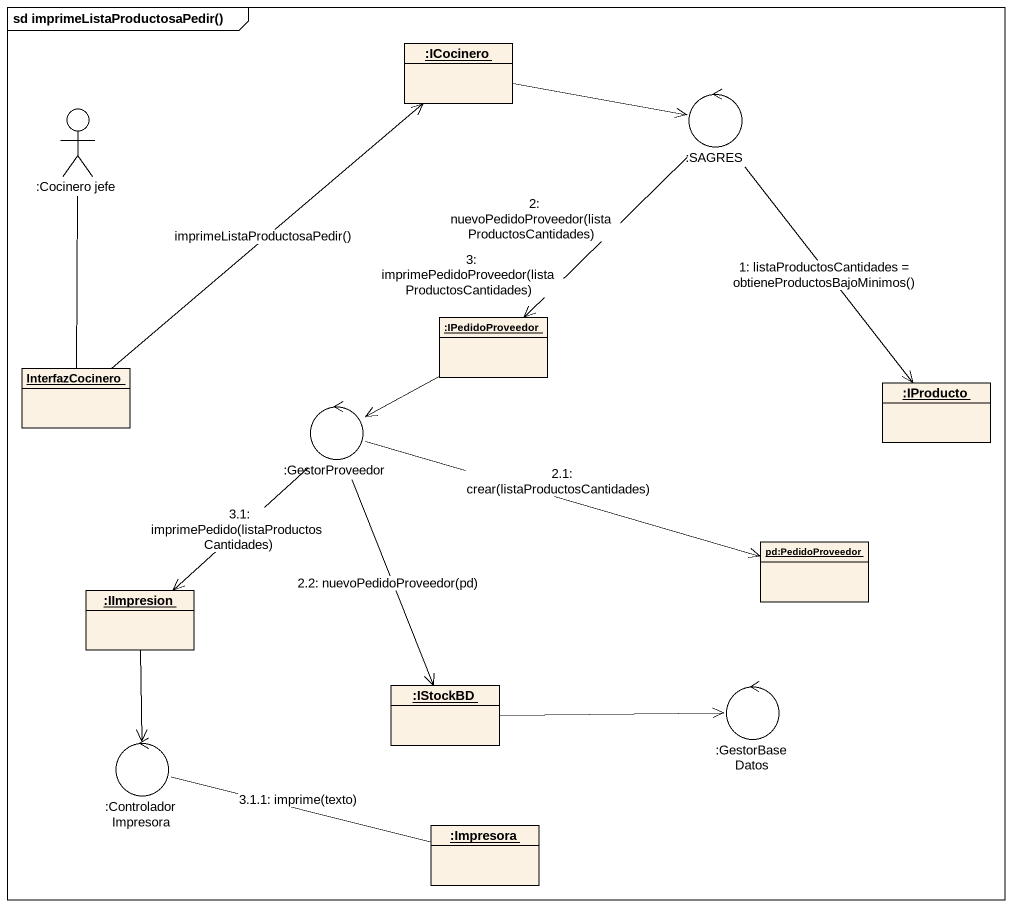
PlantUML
@startuml
mainframe sd imprimeListaProductosaPedir()
allowmixing
hide circle
hide empty members
object ":ICocinero" as ICocinero
actor ":Cocinero jefe" as Cocinero_jefe
control ":SAGRES" as SAGRES
object ":IPedidoProveedor" as IPedidoProveedor
object InterfazCocinero
object ":IProducto" as IProducto
control ":GestorProveedor" as GestorProveedor
object "pd:PedidoProveedor" as pd_PedidoProveedor
object ":IImpresion" as IImpresion
object ":IStockBD" as IStockBD
control ":GestorBaseDatos" as GestorBaseDatos
control ":ControladorImpresora" as ControladorImpresora
object ":Impresora" as Impresora
ICocinero -right-> SAGRES
Cocinero_jefe -- InterfazCocinero
SAGRES --> IPedidoProveedor : 2: nuevoPedidoProveedor(listaProductosCantidades)
SAGRES -- IPedidoProveedor : 3: imprimePedidoProveedor(listaProductosCantidades)
SAGRES --> IProducto : 1: listaProductosCantidades = obtieneProductosBajoMinimos()
IPedidoProveedor --> GestorProveedor
InterfazCocinero -up-> ICocinero : imprimeListaProductosaPedir()
GestorProveedor -right-> pd_PedidoProveedor : 2.1: crear(listaProductosCantidades)
GestorProveedor --> IImpresion : 3.1: imprimePedido(listaProductosCantidades)
GestorProveedor --> IStockBD : 2.2: nuevoPedidoProveedor(pd)
IImpresion --> ControladorImpresora
IStockBD -right-> GestorBaseDatos
ControladorImpresora -right- Impresora : 3.1.1: imprime(texto)
@enduml
